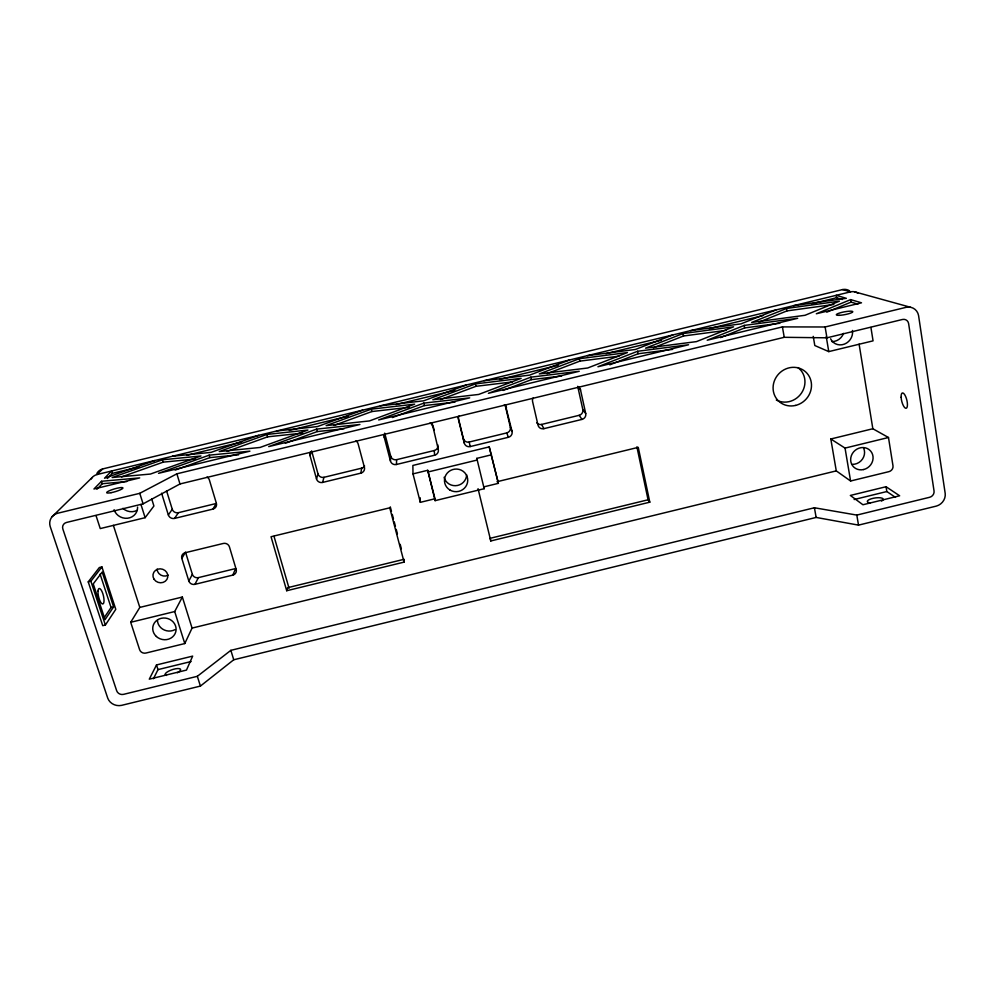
<?xml version="1.0" encoding="UTF-8"?>
<svg xmlns="http://www.w3.org/2000/svg" width="995" height="995" viewBox="0 0 995 995"><rect width="100%" height="100%" fill="white"/><g stroke="black" fill="none" stroke-linecap="round" stroke-linejoin="round"><path stroke-width="1.49" d="M404.094 562.113L389.754 507.823L271.038 536.728L286.709 590.731L404.094 562.113L404.132 559.277M396.433 464.491L396.632 459.665A4.863 4.726 4.4 0 1 390.724 456.22L384.704 433.173L384.319 437.601L390.438 461.008A4.938 4.801 4.1 0 0 396.433 464.491L434.666 455.2A4.925 4.813 -3.1 0 0 438.273 449.379L437.788 444.79M390.438 461.008L390.724 456.22M310.515 451.966A5 4.826 15.7 0 0 310.03 455.623L316.509 478.968A4.975 4.776 12.5 0 0 322.579 482.438L360.862 473.135L361.645 468.16A4.875 4.714 9.2 0 0 364.605 466.008M322.579 482.438L323.984 477.314L361.645 468.16M286.709 590.731L287.592 587.697L402.963 559.563M316.509 478.968L318.002 473.881L311.646 450.909L310.03 455.623M232.805 575.11L235.641 568.555L198.391 577.622A4.875 4.552 14.4 0 1 192.371 574.339L185.505 552.101L181.824 558.431L188.826 581.005A4.963 4.614 14.2 0 0 194.945 584.339L232.805 575.11A4.938 4.627 12.6 0 0 236.188 569.463L229.422 546.852A4.963 4.664 14.4 0 0 223.29 543.457L185.182 552.735A4.987 4.652 15.9 0 0 181.824 558.431M184.784 643.554L192.06 628.094L182.359 597.037L139.81 607.41L130.706 622.285L139.611 649.685A5.099 4.676 13 0 0 145.942 653.043L184.784 643.554L174.697 611.552L182.359 597.037M153.441 678.739L158.006 669.61L156.501 664.946L192.657 656.115L186.475 670.083L149.287 679.162L156.501 664.946M194.945 584.339L198.391 577.622M188.826 581.005L192.371 574.339M174.573 518.407L212.967 509.079L216.164 503.507L178.403 512.686L174.573 518.407A5.05 4.726 19.5 0 1 168.342 514.962L161.6 493.221M105.37 625.034L115.781 609.338L101.9 566.914L99.338 567.536L88.232 581.876L102.734 625.668L105.37 625.034L90.881 581.229L101.9 566.914M113.604 606.888L105.047 619.624L93.244 583.891L102.199 572.075L113.604 606.888L111.054 607.497L104.152 617.708M168.342 514.962L172.272 509.291L166.538 490.734M96.03 515.609L100.246 528.581L145.121 517.686L153.914 506.02L151.7 498.918M96.901 489.266L102.286 483.707L126.726 481.58M107.311 478.545L112.348 473.359L139.138 466.854M101.502 481.281L93.94 488.993L139.698 477.898L101.502 481.281L102.286 483.707M91.117 479.018A10.584 9.826 24.1 0 1 97 474.54L102.721 468.919L842.541 289.582A10.298 9.552 -54.3 0 1 849.593 290.851M52.213 516.579L92.199 477.5M200.405 686.077L233.738 659.772L816.136 517.437L858.511 525.124L936.345 506.094A11.293 10.211 -42.4 0 0 945.2 493.483L918.572 315.564A11.84 10.833 -52.6 0 0 906.146 307.318L825.116 326.982L782.406 326.907L176.874 473.819L139.76 493.321L57.61 513.258A11.952 10.982 22.6 0 0 50.173 526.417L107.758 698.216A11.405 10.336 12 0 0 121.539 705.368L200.405 686.077L197.333 676.314L230.852 650.344L814.42 507.761L856.819 515.087L929.616 497.289A5.485 4.975 -42.5 0 0 934.044 490.97L908.622 323.599A5.734 5.261 -52.2 0 0 902.403 319.494L826.944 337.815L784.247 337.305L179.983 483.968L143.081 503.856L66.578 522.437A5.796 5.323 22.2 0 0 62.847 529.004L116.676 690.754A5.547 5.037 12.1 0 0 123.579 694.348L197.333 676.314M826.77 312.181L851.061 302.107L857.839 304.147M850.663 299.607L816.323 313.773L861.496 302.816L850.663 299.607L851.061 302.107M720.529 337.628L744.708 327.902L779.831 323.263M759.086 322.119L786.995 310.888L833.822 304.47M744.248 325.402L707.234 340.228L797.704 318.288L744.248 325.402L744.708 327.902M786.572 308.462L751.66 322.442L805.017 315.291L839.457 301.149L786.572 308.462L786.995 310.888M775.976 309.93L740.976 323.872L690.542 330.638M609.811 364.842L638.156 353.747L672.608 349.382M653.292 347.815L683.515 335.987L726.362 330.328M637.646 351.26L597.933 366.745L688.577 344.755L637.646 351.26L638.156 353.747M683.043 333.561L645.581 348.163L696.45 341.621L733.551 326.833L683.043 333.561L683.515 335.987M672.918 334.905L635.407 349.469L587.324 355.663M503.134 390.438L531.392 379.642L561.64 375.998M547.014 373.672L579.849 361.123L618.94 356.173M530.832 377.167L488.408 393.311L579.239 371.284L530.832 377.167L531.392 379.642M579.326 358.71L539.315 373.933L587.672 368.001L627.447 352.566L579.326 358.71L579.849 361.123M569.675 359.941L529.626 375.127L483.918 380.737M392.416 417.552L424.43 405.574L455.001 402.117M440.536 399.555L475.983 386.309L512.562 381.906M423.808 403.124L378.66 419.927L469.677 397.851L423.808 403.124L424.43 405.574M475.411 383.908L432.837 399.754L478.682 394.443L521.144 378.349L475.411 383.908L475.983 386.309M466.245 385.015L423.659 400.823L380.326 405.848M285.366 443.26L317.256 431.569L344.146 428.733M334.096 425.4L371.919 411.532L409.268 407.303M316.584 429.119L268.712 446.606L359.904 424.479L316.584 429.119L317.256 431.569M371.297 409.144L326.149 425.624L369.481 420.922L414.629 404.169L371.297 409.144L371.919 411.532M362.615 410.139L317.48 426.569L276.535 431.009M175.195 470.1L209.87 457.613L238.551 454.839M227.208 451.382L267.667 436.817L302.53 433.136M258.787 435.312L211.102 452.364L172.558 456.22M209.149 455.175L158.541 473.321L249.907 451.158L209.149 455.175L209.87 457.613M266.983 434.429L219.273 451.543L260.056 447.464L307.915 430.051L266.983 434.429L267.667 436.817M121.564 476.891L163.217 462.14L195.555 459.006M154.772 460.536L104.525 478.209L111.589 470.996L112.348 473.359M162.483 459.777L112.174 477.513L150.432 474.055L200.99 455.984L162.483 459.777L163.217 462.14M850.588 481.008L888.945 471.642A5.05 4.627 -43.3 0 0 892.988 465.784L888.485 437.501L872.839 428.745L830.813 438.994L836.273 470.884L850.588 481.008L845.041 448.098L830.813 438.994M886.047 486.729L850.352 495.448L862.926 504.751L899.642 495.784L886.047 486.729L886.831 491.542L895.488 497.388M158.006 669.61L191.115 661.526M854.133 499.527L886.831 491.542M97 474.54L850.613 291.833A10.497 9.714 -54.1 0 1 857.789 293.127M186.65 455.337L241.636 442.004M289.284 430.449L348.151 416.184M396.01 404.579L454.765 390.326M499.527 379.481L558.183 365.252M605.856 353.698L661.389 340.228M708.987 328.686L762.916 315.614M811.621 303.798L836.608 297.741L842.404 299.495M813.238 336.372L814.805 345.526L828.773 351.608L873.063 340.85L870.923 327.467M396.632 459.665L434.243 450.524A4.851 4.739 -2.8 0 0 437.875 446.631M458.036 416.905L463.359 438.571A4.838 4.739 -11.5 0 0 469.18 442.029L506.741 432.912A4.838 4.739 -21.6 0 0 510.348 427.166L505.236 405.45M536.653 422.639A4.838 4.726 -29.7 0 0 541.641 424.43L579.152 415.313A4.851 4.714 -36.2 0 0 582.821 409.554L577.709 386.334L580.533 389.965L585.719 413.559A4.925 4.788 -35.9 0 1 581.988 419.405L543.855 428.671A4.925 4.801 -29.4 0 1 538.009 425.151L532.599 401.607A4.95 4.838 -32.6 0 1 533.233 397.913M459.093 415.91A4.938 4.863 -10.7 0 0 458.508 419.591L464.267 443.061A4.913 4.813 -11.7 0 0 470.2 446.568L508.383 437.29A4.913 4.813 -21.5 0 0 512.052 431.457L505.435 405.313M427.726 470.299L435.126 500.647L484.192 488.707L483.757 486.891L498.383 483.334L489.217 446.892L412.875 465.449L413 473.881L420.325 502.338L434.977 498.769L427.726 470.299L413 473.881M427.838 472.028L477.19 460.026L476.804 458.372L491.518 454.79M496.99 481.729L638.255 447.352L649.797 502.176L490.796 540.957L478.048 488.682M88.232 581.876L90.881 581.229M130.706 622.285L174.697 611.552M845.041 448.098L888.485 437.501M649.797 502.176L648.068 499.788L490.212 538.283L490.796 540.957M192.06 628.094L836.273 470.884M793.562 305.664L846.347 298.326L836.21 295.316L836.608 297.741M854.369 291.759L910.363 307.231M842.541 289.582L850.613 291.833M582.821 409.554L585.719 413.559M579.152 415.313L581.988 419.405M541.641 424.43L543.855 428.671M510.348 427.166L512.052 431.457M506.741 432.912L508.383 437.29M100.109 574.152L111.054 607.497M113.368 525.348L139.81 607.41M140.967 504.49L145.121 517.686M139.76 493.321L143.081 503.856M176.874 473.819L179.983 483.968M230.852 650.344L233.738 659.772M274.023 536.392L289.06 588.294M498.383 483.334L489.217 446.892M390.289 506.865L391.47 511.355M392.266 514.353L393.448 518.843M394.244 521.84L395.425 526.33M396.221 529.328L397.403 533.817M400.177 544.302L401.358 548.792M433.074 426.034L434.168 430.362M432.116 423.111L438.273 449.379M476.804 458.372L484.192 488.707M469.18 442.029L470.2 446.568M636.899 446.842L648.068 499.788M463.359 438.571L464.267 443.061M782.406 326.907L784.247 337.305M814.42 507.761L816.136 517.437M825.116 326.982L826.944 337.815M856.819 515.087L858.511 525.124M826.223 336.534L828.773 351.608M859.108 344.183L872.839 428.745M434.243 450.524L434.666 455.2M434.977 498.769L435.126 500.647M420.164 497.749L420.325 502.338M96.95 473.321A10.385 9.651 24.4 0 1 102.721 468.919M797.928 367.553A19.577 18.333 -47.7 0 1 801.547 392.975A19.577 18.333 -47.7 0 1 776.299 400.002M323.984 477.314A4.888 4.701 12.9 0 1 318.002 473.881M360.862 473.135A4.95 4.788 8.9 0 0 364.406 467.327L358.163 443.944A4.975 4.838 12.3 0 0 355.862 440.959M504.316 404.928A4.938 4.851 -23.3 0 1 506.505 407.938M168.242 575.209A7.363 6.841 16.2 0 1 157.086 569.14M178.403 512.686A4.963 4.652 19.7 0 1 172.272 509.291M212.967 509.079A5.025 4.739 18.3 0 0 216.375 503.296L209.41 480.05A5.062 4.776 20.6 0 0 207.01 477.09M384.319 437.601A4.963 4.851 7.6 0 1 384.854 433.919M430.138 422.937A4.95 4.851 -0.3 0 1 432.39 425.922M578.394 386.955A4.963 4.826 -39.4 0 1 580.533 389.965M137.596 507.089A12.139 11.293 21.8 0 1 127.571 518.233A12.139 11.293 21.8 0 1 114.089 509.714M137.161 510.311A11.915 11.094 22 0 1 122.882 508.333M863.61 448.098A11.43 10.535 -43.5 0 1 852.479 464.354M870.103 502.935A8.084 2.425 -8.4 0 1 869.17 499.614A8.084 2.425 -8.4 0 1 880.451 497.811A8.084 2.425 -8.4 0 1 881.433 501.119M166.488 675.431A8.147 2.45 -18.7 0 1 168.466 671.252A8.147 2.45 -18.7 0 1 179.237 668.615A8.147 2.45 -18.7 0 1 177.321 672.794M852.441 330.452A12.039 11.169 -51.8 0 1 844.432 344.108A12.039 11.169 -51.8 0 1 830.614 338.81M843.536 333.362A11.816 10.97 -52.1 0 1 831.882 341.596M174.921 629.686A11.53 10.634 13.2 0 1 157.434 620.32M466.63 474.764A11.43 11.119 -8.2 0 1 444.106 477.277M795.552 405.425A19.9 18.619 -47.5 0 0 807.057 373.324A19.9 18.619 -47.5 0 0 774.259 381.185A19.9 18.619 -47.5 0 0 795.552 405.425M154.051 579.227A7.487 6.94 16 0 0 166.936 579.376A7.487 6.94 16 0 0 160.17 568.829A7.487 6.94 16 0 0 154.051 579.227M863.635 469.54A11.641 10.709 -43.3 0 0 870.575 450.971A11.641 10.709 -43.3 0 0 851.384 455.61A11.641 10.709 -43.3 0 0 863.635 469.54M901.122 397.254A7.923 2.624 76.1 0 0 906.159 408.286A7.923 2.624 76.1 0 0 905.537 396.246A7.923 2.624 76.1 0 0 901.122 397.254M97.983 591.179A7.985 2.475 76.5 0 0 102.199 603.878A7.985 2.475 76.5 0 0 102.821 593.617A7.985 2.475 76.5 0 0 97.983 591.179M839.133 315.328A8.395 1.418 -10.7 0 0 852.653 312.032A8.395 1.418 -10.7 0 0 841.869 312.38A8.395 1.418 -10.7 0 0 839.133 315.328M111.067 492.687A8.457 1.43 -16.3 0 0 122.932 487.923A8.457 1.43 -16.3 0 0 110.433 490.286A8.457 1.43 -16.3 0 0 111.067 492.687M156.364 636.477A11.741 10.821 13 0 0 175.792 631.775A11.741 10.821 13 0 0 161.078 618.343A11.741 10.821 13 0 0 156.364 636.477M450.001 490.062A11.654 11.318 -8.4 0 0 467.737 480.573A11.654 11.318 -8.4 0 0 450.548 470.461A11.654 11.318 -8.4 0 0 450.001 490.062"/></g></svg>
